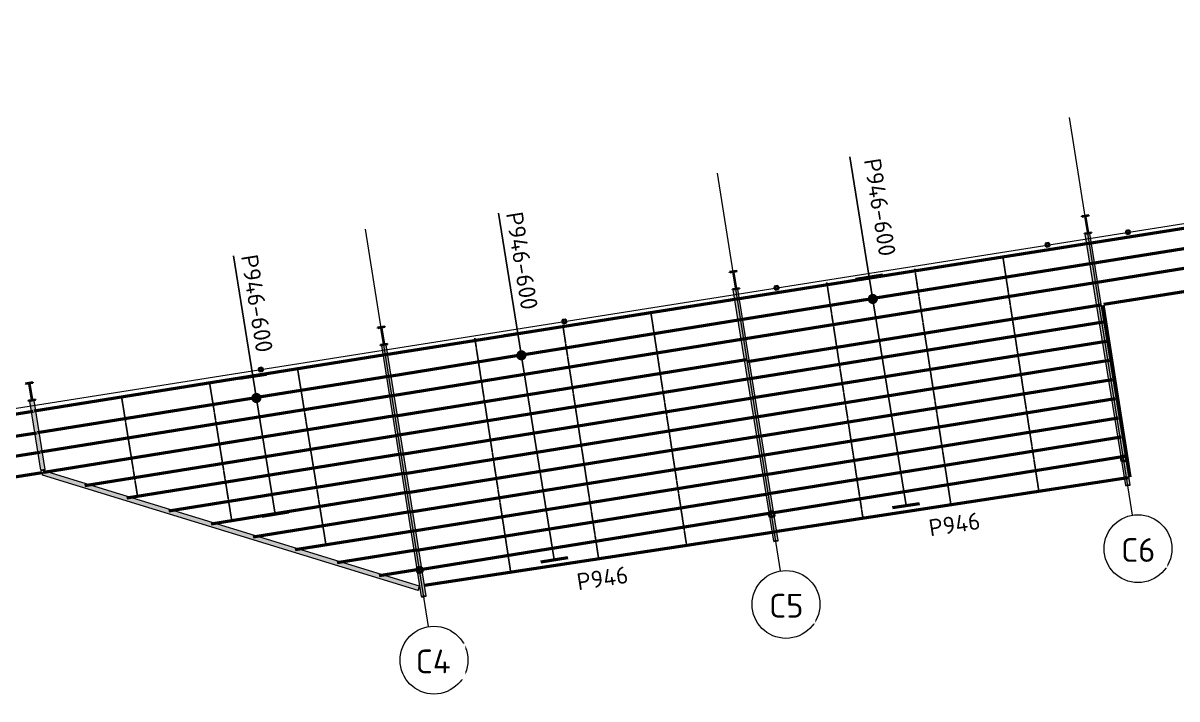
# Model space of a CAD drawing. Header units: millimetres. Extents: x 632 to 248581, y -2790 to 4057238.
# Drawn here: x 174967 to 208962, y 3993654 to 4013583 of the extents above; entities that cross this region are included whole.
import ezdxf

# ---------------------------------------------------------------- set-up
doc = ezdxf.new("R2010")
doc.units = ezdxf.units.MM
for name, pattern in [('Dash', [7, 5, -2]), ('Hidden', [4, 3, -1]), ('Hidden Half', [3, 2, -1])]:
    doc.linetypes.add(name, pattern=pattern)
for name, color, linetype, lineweight in [('A-010-M_LINE', 90, 'Continuous', 13), ('S-280-A_STRUCT_FRAME', 2, 'Continuous', 18), ('S-280-M_COLUMN', 52, 'Continuous', 13), ('S-280-M_STRUCT_FRAME', 12, 'Continuous', 13), ('S-280-MH_COLUMN', 52, 'Hidden Half', 13), ('Z-030-M_GRID', 191, 'Continuous', 13), ('Z-033_T_GRIDREF', 31, 'Continuous', 13), ('Z-060-M_DETAIL', 92, 'Continuous', 25)]:
    doc.layers.add(name, color=color, linetype=linetype, lineweight=lineweight)
doc.styles.add('ISOCPEUR_1', font='isocpeur.ttf', dxfattribs={"height": 700})
doc.styles.add('ISOCPEUR_2', font='isocpeur.ttf', dxfattribs={"height": 500})

# ---------------------------------------------------------------- blocks, each defined once
blk = doc.blocks.new('NRP_Column-Steel-UB - SC124 - 530UB82_0-4109968-S6_011 - LOWER PURLIN PLAN - PART 2')
at = {"layer": 'S-280-M_COLUMN', "linetype": 'Hidden Half', "lineweight": 35}
blk.add_hatch(color=256, dxfattribs=at).paths.add_polyline_path([(-105, 0), (104, 0), (104, 13), (19, 13), (9, 17), (5, 27), (5, 501), (9, 511), (19, 515), (104, 515), (104, 528), (-105, 528), (-105, 515), (-19, 515), (-9, 511), (-5, 501), (-5, 27), (-9, 17), (-19, 13), (-105, 13)])
at = {"layer": 'S-280-M_COLUMN', "lineweight": 35}
for p, q in [((104, 528), (-105, 528)), ((-105, 528), (-105, 515)), ((-105, 515), (-19, 515)), ((-5, 501), (-5, 27)), ((5, 27), (5, 501)), ((19, 515), (104, 515)), ((104, 515), (104, 528)), ((-19, 13), (-105, 13)), ((-105, 13), (-105, 0)), ((-105, 0), (104, 0)), ((104, 13), (19, 13)), ((104, 0), (104, 13))]:
    blk.add_line(p, q, dxfattribs=at)
for centre, start, end in [((-19, 501), 0, 90), ((19, 501), 90, 180), ((-19, 27), 270, 0), ((19, 27), 180, 270)]:
    blk.add_arc(centre, 14, start, end, dxfattribs=at)
blk = doc.blocks.new('NRP_Framing-Steel-Purlin C - P946 - EC250-24-4138969-S6_011 - LOWER PURLIN PLAN - PART 2')
at = {"layer": 'S-280-M_STRUCT_FRAME', "color": 1, "lineweight": 50}
blk.add_line((-2309149, 3999270), (-2298792, 4000935), dxfattribs=at)
blk.add_line((-2309149, 3999270), (-2298792, 4000935), dxfattribs=at)
blk = doc.blocks.new('NRP_Framing-Steel-Purlin C - P946 - EC250-24-4146268-S6_011 - LOWER PURLIN PLAN - PART 2')
at = {"layer": 'S-280-M_STRUCT_FRAME', "color": 1, "lineweight": 50}
blk.add_line((-2298720, 4000322), (-2309119, 3998650), dxfattribs=at)
blk.add_line((-2298720, 4000322), (-2309119, 3998650), dxfattribs=at)
blk = doc.blocks.new('NRP_Framing-Steel-Purlin C - P946 - EC250-24-V30-S6_011 - LOWER PURLIN PLAN - PART 2')
at = {"layer": 'S-280-M_STRUCT_FRAME', "color": 1, "lineweight": 50}
blk.add_line((-2309340, 4000476), (-2298983, 4002141), dxfattribs=at)
blk.add_line((-2309340, 4000476), (-2298983, 4002141), dxfattribs=at)
blk = doc.blocks.new('NRP_Framing-Steel-Purlin C - P946 - EC250-24-V31-S6_011 - LOWER PURLIN PLAN - PART 2')
at = {"layer": 'S-280-M_STRUCT_FRAME', "color": 1, "lineweight": 50}
for p, q in [((-2305199, 4000490), (-2298882, 4001505)), ((-2305199, 4000490), (-2298882, 4001505)), ((-2309239, 3999840), (-2305490, 4000443)), ((-2309239, 3999840), (-2305490, 4000443))]:
    blk.add_line(p, q, dxfattribs=at)
blk = doc.blocks.new('NRP_Framing-Steel-Purlin C - P946 - EC250-24-4139665-S6_011 - LOWER PURLIN PLAN - PART 2')
at = {"layer": 'S-280-M_STRUCT_FRAME', "color": 1, "lineweight": 50}
blk.add_line((-2288400, 4002606), (-2278059, 4004268), dxfattribs=at)
blk.add_line((-2288400, 4002606), (-2278059, 4004268), dxfattribs=at)
blk = doc.blocks.new('NRP_Framing-Steel-Purlin C - P946 - EC250-24-4139697-S6_011 - LOWER PURLIN PLAN - PART 2')
at = {"layer": 'S-280-M_STRUCT_FRAME', "color": 1, "lineweight": 50}
blk.add_line((-2277085, 3998583), (-2287451, 3996995), dxfattribs=at)
blk.add_line((-2277085, 3998583), (-2287451, 3996995), dxfattribs=at)
blk = doc.blocks.new('NRP_Framing-Steel-Purlin C - P946 - EC250-24-4139666-S6_011 - LOWER PURLIN PLAN - PART 2')
at = {"layer": 'S-280-M_STRUCT_FRAME', "color": 1, "lineweight": 50}
blk.add_line((-5229.5, 0), (5241.5, 0), dxfattribs=at)
blk.add_line((-5229.5, 0), (5241.5, 0), dxfattribs=at)
blk = doc.blocks.new('NRP_Framing-Steel-Purlin C - P946 - EC250-24-4139667-S6_011 - LOWER PURLIN PLAN - PART 2')
at = {"layer": 'S-280-M_STRUCT_FRAME', "color": 1, "lineweight": 50}
for p, q in [((-2284456, 4003824), (-2278149, 4004838)), ((-2284456, 4003824), (-2278149, 4004838)), ((-2288490, 4003176), (-2284748, 4003777)), ((-2288490, 4003176), (-2284748, 4003777))]:
    blk.add_line(p, q, dxfattribs=at)
blk = doc.blocks.new('NRP_Framing-Steel-Purlin C - P946 - EC250-24-4138995-S6_011 - LOWER PURLIN PLAN - PART 2')
at = {"layer": 'S-280-M_STRUCT_FRAME', "color": 1, "lineweight": 50}
blk.add_line((-2298766, 4000939), (-2288425, 4002602), dxfattribs=at)
blk.add_line((-2298766, 4000939), (-2288425, 4002602), dxfattribs=at)
blk = doc.blocks.new('NRP_Framing-Steel-Purlin C - P946 - EC250-24-V32-S6_011 - LOWER PURLIN PLAN - PART 2')
at = {"layer": 'S-280-M_STRUCT_FRAME', "color": 1, "lineweight": 50}
blk.add_line((-2298957, 4002146), (-2288616, 4003808), dxfattribs=at)
blk.add_line((-2298957, 4002146), (-2288616, 4003808), dxfattribs=at)
blk = doc.blocks.new('NRP_Framing-Steel-Purlin C - P946 - EC250-24-V33-S6_011 - LOWER PURLIN PLAN - PART 2')
at = {"layer": 'S-280-M_STRUCT_FRAME', "color": 1, "lineweight": 50}
for p, q in [((-2292265, 4002569), (-2288515, 4003172)), ((-2292265, 4002569), (-2288515, 4003172)), ((-2298857, 4001509), (-2292556, 4002522)), ((-2298857, 4001509), (-2292556, 4002522))]:
    blk.add_line(p, q, dxfattribs=at)
blk = doc.blocks.new('NRP_Framing-Steel-Purlin C - P946 - EC250-24-4139668-S6_011 - LOWER PURLIN PLAN - PART 2')
at = {"layer": 'S-280-M_STRUCT_FRAME', "color": 1, "lineweight": 50}
blk.add_line((-2288304, 4002003), (-2277974, 4003664), dxfattribs=at)
blk.add_line((-2288304, 4002003), (-2277974, 4003664), dxfattribs=at)
blk = doc.blocks.new('NRP_Framing-Steel-Purlin C - P946 - EC250-24-4139801-S6_011 - LOWER PURLIN PLAN - PART 2')
at = {"layer": 'S-280-M_STRUCT_FRAME', "color": 1, "lineweight": 50}
blk.add_line((-2288151, 4000870), (-2296223, 3999572), dxfattribs=at)
blk.add_line((-2288151, 4000870), (-2296223, 3999572), dxfattribs=at)
blk = doc.blocks.new('NRP_Framing-Steel-Purlin C - P946 - EC250-24-4139670-S6_011 - LOWER PURLIN PLAN - PART 2')
at = {"layer": 'S-280-M_STRUCT_FRAME', "color": 1, "lineweight": 50}
blk.add_line((-2288125, 4000872), (-2277792, 4002533), dxfattribs=at)
blk.add_line((-2288125, 4000872), (-2277792, 4002533), dxfattribs=at)
blk = doc.blocks.new('NRP_Framing-Steel-Purlin C - P946 - EC250-24-4139802-S6_011 - LOWER PURLIN PLAN - PART 2')
at = {"layer": 'S-280-M_STRUCT_FRAME', "color": 1, "lineweight": 50}
blk.add_line((-2288061, 4000303), (-2294984, 3999191), dxfattribs=at)
blk.add_line((-2288061, 4000303), (-2294984, 3999191), dxfattribs=at)
blk = doc.blocks.new('NRP_Framing-Steel-Purlin C - P946 - EC250-24-4139672-S6_011 - LOWER PURLIN PLAN - PART 2')
at = {"layer": 'S-280-M_STRUCT_FRAME', "color": 1, "lineweight": 50}
blk.add_line((-2288035, 4000306), (-2277701, 4001968), dxfattribs=at)
blk.add_line((-2288035, 4000306), (-2277701, 4001968), dxfattribs=at)
blk = doc.blocks.new('NRP_Framing-Steel-Purlin C - P946 - EC250-24-4139803-S6_011 - LOWER PURLIN PLAN - PART 2')
at = {"layer": 'S-280-M_STRUCT_FRAME', "color": 1, "lineweight": 50}
blk.add_line((-2287971, 3999737), (-2293745, 3998809), dxfattribs=at)
blk.add_line((-2287971, 3999737), (-2293745, 3998809), dxfattribs=at)
blk = doc.blocks.new('NRP_Framing-Steel-Purlin C - P946 - EC250-24-4139674-S6_011 - LOWER PURLIN PLAN - PART 2')
at = {"layer": 'S-280-M_STRUCT_FRAME', "color": 1, "lineweight": 50}
blk.add_line((-2287946, 3999740), (-2277610, 4001402), dxfattribs=at)
blk.add_line((-2287946, 3999740), (-2277610, 4001402), dxfattribs=at)
blk = doc.blocks.new('NRP_Framing-Steel-Purlin C - P946 - EC250-24-4139804-S6_011 - LOWER PURLIN PLAN - PART 2')
at = {"layer": 'S-280-M_STRUCT_FRAME', "color": 1, "lineweight": 50}
blk.add_line((-2287882, 3999171), (-2292506, 3998428), dxfattribs=at)
blk.add_line((-2287882, 3999171), (-2292506, 3998428), dxfattribs=at)
blk = doc.blocks.new('NRP_Framing-Steel-Purlin C - P946 - EC250-24-4139676-S6_011 - LOWER PURLIN PLAN - PART 2')
at = {"layer": 'S-280-M_STRUCT_FRAME', "color": 1, "lineweight": 50}
blk.add_line((-2287856, 3999174), (-2277519, 4000836), dxfattribs=at)
blk.add_line((-2287856, 3999174), (-2277519, 4000836), dxfattribs=at)
blk = doc.blocks.new('NRP_Framing-Steel-Purlin C - P946 - EC250-24-4139805-S6_011 - LOWER PURLIN PLAN - PART 2')
at = {"layer": 'S-280-M_STRUCT_FRAME', "color": 1, "lineweight": 50}
blk.add_line((-2287792, 3998605), (-2291266, 3998046), dxfattribs=at)
blk.add_line((-2287792, 3998605), (-2291266, 3998046), dxfattribs=at)
blk = doc.blocks.new('NRP_Framing-Steel-Purlin C - P946 - EC250-24-4139678-S6_011 - LOWER PURLIN PLAN - PART 2')
at = {"layer": 'S-280-M_STRUCT_FRAME', "color": 1, "lineweight": 50}
blk.add_line((-2287766, 3998608), (-2277428, 4000270), dxfattribs=at)
blk.add_line((-2287766, 3998608), (-2277428, 4000270), dxfattribs=at)
blk = doc.blocks.new('NRP_Framing-Steel-Purlin C - P946 - EC250-24-4139806-S6_011 - LOWER PURLIN PLAN - PART 2')
at = {"layer": 'S-280-M_STRUCT_FRAME', "color": 1, "lineweight": 50}
blk.add_line((-2287702, 3998039), (-2290027, 3997665), dxfattribs=at)
blk.add_line((-2287702, 3998039), (-2290027, 3997665), dxfattribs=at)
blk = doc.blocks.new('NRP_Framing-Steel-Purlin C - P946 - EC250-24-4139680-S6_011 - LOWER PURLIN PLAN - PART 2')
at = {"layer": 'S-280-M_STRUCT_FRAME', "color": 1, "lineweight": 50}
blk.add_line((-2287677, 3998042), (-2277337, 3999704), dxfattribs=at)
blk.add_line((-2287677, 3998042), (-2277337, 3999704), dxfattribs=at)
blk = doc.blocks.new('NRP_Framing-Steel-Purlin C - P946 - EC250-24-4139807-S6_011 - LOWER PURLIN PLAN - PART 2')
at = {"layer": 'S-280-M_STRUCT_FRAME', "color": 1, "lineweight": 50}
blk.add_line((-2287613, 3997472), (-2288788, 3997284), dxfattribs=at)
blk.add_line((-2287613, 3997472), (-2288788, 3997284), dxfattribs=at)
blk = doc.blocks.new('NRP_Framing-Steel-Purlin C - P946 - EC250-24-4139682-S6_011 - LOWER PURLIN PLAN - PART 2')
at = {"layer": 'S-280-M_STRUCT_FRAME', "color": 1, "lineweight": 50}
blk.add_line((-2288214, 4001438), (-2277883, 4003098), dxfattribs=at)
blk.add_line((-2288214, 4001438), (-2277883, 4003098), dxfattribs=at)
blk = doc.blocks.new('NRP_Framing-Steel-Purlin C - P946 - EC250-24-4139808-S6_011 - LOWER PURLIN PLAN - PART 2')
at = {"layer": 'S-280-M_STRUCT_FRAME', "color": 1, "lineweight": 50}
blk.add_line((-2297458, 3999952), (-2288240, 4001433), dxfattribs=at)
blk.add_line((-2297458, 3999952), (-2288240, 4001433), dxfattribs=at)
blk = doc.blocks.new('NRP_Framing-Steel-Purlin C - P946 - EC250-24-4155202-S6_011 - LOWER PURLIN PLAN - PART 2')
at = {"layer": 'S-280-M_STRUCT_FRAME', "color": 1, "lineweight": 50}
blk.add_line((-2267474, 4005269), (-2266670, 4000192), dxfattribs=at)
blk.add_line((-2267474, 4005269), (-2266670, 4000192), dxfattribs=at)
blk = doc.blocks.new('NRP_Framing-Steel-Purlin C - P946 - EC250-24-4155203-S6_011 - LOWER PURLIN PLAN - PART 2')
at = {"layer": 'S-280-M_STRUCT_FRAME', "color": 1, "lineweight": 50}
blk.add_line((-2267540, 4005264), (-2277936, 4003593), dxfattribs=at)
blk.add_line((-2267540, 4005264), (-2277936, 4003593), dxfattribs=at)
blk = doc.blocks.new('NRP_Framing-Steel-Purlin C - P946 - EC250-24-4155204-S6_011 - LOWER PURLIN PLAN - PART 2')
at = {"layer": 'S-280-M_STRUCT_FRAME', "color": 1, "lineweight": 50}
blk.add_line((-2266734, 4000169), (-2277060, 3998587), dxfattribs=at)
blk.add_line((-2266734, 4000169), (-2277060, 3998587), dxfattribs=at)
blk = doc.blocks.new('NRP_Framing-Steel-Purlin C - P946 - EC250-24-4155205-S6_011 - LOWER PURLIN PLAN - PART 2')
at = {"layer": 'S-280-M_STRUCT_FRAME', "color": 1, "lineweight": 50}
blk.add_line((-2277766, 4002538), (-2267373, 4004208), dxfattribs=at)
blk.add_line((-2277766, 4002538), (-2267373, 4004208), dxfattribs=at)
blk = doc.blocks.new('NRP_Framing-Steel-Purlin C - P946 - EC250-24-4155206-S6_011 - LOWER PURLIN PLAN - PART 2')
at = {"layer": 'S-280-M_STRUCT_FRAME', "color": 1, "lineweight": 50}
blk.add_line((-2277675, 4001972), (-2267284, 4003642), dxfattribs=at)
blk.add_line((-2277675, 4001972), (-2267284, 4003642), dxfattribs=at)
blk = doc.blocks.new('NRP_Framing-Steel-Purlin C - P946 - EC250-24-4155207-S6_011 - LOWER PURLIN PLAN - PART 2')
at = {"layer": 'S-280-M_STRUCT_FRAME', "color": 1, "lineweight": 50}
blk.add_line((-2277584, 4001406), (-2267194, 4003076), dxfattribs=at)
blk.add_line((-2277584, 4001406), (-2267194, 4003076), dxfattribs=at)
blk = doc.blocks.new('NRP_Framing-Steel-Purlin C - P946 - EC250-24-4155208-S6_011 - LOWER PURLIN PLAN - PART 2')
at = {"layer": 'S-280-M_STRUCT_FRAME', "color": 1, "lineweight": 50}
blk.add_line((-2277493, 4000840), (-2267104, 4002510), dxfattribs=at)
blk.add_line((-2277493, 4000840), (-2267104, 4002510), dxfattribs=at)
blk = doc.blocks.new('NRP_Framing-Steel-Purlin C - P946 - EC250-24-4155209-S6_011 - LOWER PURLIN PLAN - PART 2')
at = {"layer": 'S-280-M_STRUCT_FRAME', "color": 1, "lineweight": 50}
blk.add_line((-2277402, 4000274), (-2267014, 4001944), dxfattribs=at)
blk.add_line((-2277402, 4000274), (-2267014, 4001944), dxfattribs=at)
blk = doc.blocks.new('NRP_Framing-Steel-Purlin C - P946 - EC250-24-4155210-S6_011 - LOWER PURLIN PLAN - PART 2')
at = {"layer": 'S-280-M_STRUCT_FRAME', "color": 1, "lineweight": 50}
blk.add_line((-2277311, 3999708), (-2266925, 4001378), dxfattribs=at)
blk.add_line((-2277311, 3999708), (-2266925, 4001378), dxfattribs=at)
blk = doc.blocks.new('NRP_Framing-Steel-Purlin C - P946 - EC250-24-4155211-S6_011 - LOWER PURLIN PLAN - PART 2')
at = {"layer": 'S-280-M_STRUCT_FRAME', "color": 1, "lineweight": 50}
blk.add_line((-2277220, 3999142), (-2266835, 4000812), dxfattribs=at)
blk.add_line((-2277220, 3999142), (-2266835, 4000812), dxfattribs=at)
blk = doc.blocks.new('NRP_Framing-Steel-Purlin C - P946 - EC250-24-4155212-S6_011 - LOWER PURLIN PLAN - PART 2')
at = {"layer": 'S-280-M_STRUCT_FRAME', "color": 1, "lineweight": 50}
blk.add_line((-2277857, 4003103), (-2267463, 4004773), dxfattribs=at)
blk.add_line((-2277857, 4003103), (-2267463, 4004773), dxfattribs=at)
blk = doc.blocks.new('NRP_Framing-Steel-Purlin C - P946 - EC250-24-4155213-S6_011 - LOWER PURLIN PLAN - PART 2')
at = {"layer": 'S-280-M_STRUCT_FRAME', "color": 1, "lineweight": 50}
blk.add_line((-2246866, 4008588), (-2267443, 4005280), dxfattribs=at)
blk.add_line((-2246866, 4008588), (-2267443, 4005280), dxfattribs=at)
blk = doc.blocks.new('NRP_Framing-Steel-Purlin C - P946 - EC250-24-4139687-S6_011 - LOWER PURLIN PLAN - PART 2')
at = {"layer": 'S-280-M_STRUCT_FRAME', "color": 1, "lineweight": 50}
blk.add_line((-2278057, 4004268), (-2267691, 4005935), dxfattribs=at)
blk.add_line((-2278057, 4004268), (-2267691, 4005935), dxfattribs=at)
blk = doc.blocks.new('NRP_Framing-Steel-Purlin C - P946 - EC250-24-4139688-S6_011 - LOWER PURLIN PLAN - PART 2')
at = {"layer": 'S-280-M_STRUCT_FRAME', "color": 1, "lineweight": 50}
for p, q in [((-2274105, 4005488), (-2267783, 4006504)), ((-2274105, 4005488), (-2267783, 4006504)), ((-2278149, 4004838), (-2274396, 4005441)), ((-2278149, 4004838), (-2274396, 4005441))]:
    blk.add_line(p, q, dxfattribs=at)
blk = doc.blocks.new('NRP_Framing-Steel-Purlin C - P946 - EC250-24-4139689-S6_011 - LOWER PURLIN PLAN - PART 2')
at = {"layer": 'S-280-M_STRUCT_FRAME', "color": 1, "lineweight": 50}
blk.add_line((-5249, 0), (5249, 0), dxfattribs=at)
blk.add_line((-5249, 0), (5249, 0), dxfattribs=at)
blk = doc.blocks.new('NRP_Framing-Steel-Purlin C - P946 - EC250-24-4139690-S6_011 - LOWER PURLIN PLAN - PART 2')
at = {"layer": 'S-280-M_STRUCT_FRAME', "color": 1, "lineweight": 50}
blk.add_line((-2267691, 4005935), (-2257328, 4007601), dxfattribs=at)
blk.add_line((-2267691, 4005935), (-2257328, 4007601), dxfattribs=at)
blk = doc.blocks.new('NRP_Framing-Steel-Purlin C - P946 - EC250-24-4139691-S6_011 - LOWER PURLIN PLAN - PART 2')
at = {"layer": 'S-280-M_STRUCT_FRAME', "color": 1, "lineweight": 50}
for p, q in [((-2261369, 4007535), (-2257418, 4008170)), ((-2261369, 4007535), (-2257418, 4008170)), ((-2267782, 4006504), (-2261661, 4007488)), ((-2267782, 4006504), (-2261661, 4007488))]:
    blk.add_line(p, q, dxfattribs=at)
blk = doc.blocks.new('NRP_Framing-Steel-Purlin C - P946 - EC250-24-4139692-S6_011 - LOWER PURLIN PLAN - PART 2')
at = {"layer": 'S-280-M_STRUCT_FRAME', "color": 1, "lineweight": 50}
blk.add_line((-5249.5, 0), (5249.5, 0), dxfattribs=at)
blk.add_line((-5249.5, 0), (5249.5, 0), dxfattribs=at)
blk = doc.blocks.new('NRP_Framing-Steel-UB - R108 - 200UB25_4-4139699-S6_011 - LOWER PURLIN PLAN - PART 2')
at = {"layer": 'S-280-M_STRUCT_FRAME', "linetype": 'Dash'}
for points in [[(-2287540, 3996670), (-2287408, 3996691), (-2288581, 4004094), (-2288712, 4004073), (-2287576, 3996898)], [(-2287538, 3996660), (-2287476, 3996671), (-2287477, 3996680), (-2287540, 3996670)], [(-2287470, 3996671), (-2287472, 3996681), (-2287477, 3996680), (-2287475, 3996670)]]:
    blk.add_hatch(color=9, dxfattribs=at).paths.add_polyline_path(points)
h = blk.add_hatch(color=9, dxfattribs=at)
h.paths.add_polyline_path([(-2287408, 3996681), (-2287407, 3996681), (-2287408, 3996691)])
h.paths.add_polyline_path([(-2287470, 3996671), (-2287408, 3996681), (-2287408, 3996691), (-2287471, 3996680)])
at = {"layer": 'S-280-M_STRUCT_FRAME', "color": 55}
for p, q in [((-2288712, 4004073), (-2288581, 4004094)), ((-2287540, 3996670), (-2288712, 4004073)), ((-2287408, 3996691), (-2288581, 4004094)), ((-2287408, 3996691), (-2287540, 3996670)), ((-2287540, 3996670), (-2287477, 3996680)), ((-2287540, 3996670), (-2287540, 3996670)), ((-2287540, 3996670), (-2287538, 3996660)), ((-2287538, 3996660), (-2287407, 3996681)), ((-2287475, 3996670), (-2287538, 3996660)), ((-2287538, 3996660), (-2287538, 3996660)), ((-2287477, 3996680), (-2287475, 3996670)), ((-2287471, 3996681), (-2287408, 3996691)), ((-2287470, 3996671), (-2287471, 3996681)), ((-2287407, 3996681), (-2287470, 3996671)), ((-2287408, 3996691), (-2287408, 3996691)), ((-2287407, 3996681), (-2287408, 3996691)), ((-2287407, 3996681), (-2287407, 3996681))]:
    blk.add_line(p, q, dxfattribs=at)
at = {"layer": 'S-280-M_STRUCT_FRAME', "color": 55, "linetype": 'Dash'}
for p, q in [((-2287540, 3996670), (-2287540, 3996670)), ((-2287538, 3996660), (-2287538, 3996660)), ((-2287538, 3996660), (-2287538, 3996660)), ((-2287477, 3996680), (-2287477, 3996680)), ((-2287471, 3996681), (-2287471, 3996681)), ((-2287408, 3996691), (-2287408, 3996691)), ((-2287407, 3996681), (-2287407, 3996681)), ((-2287407, 3996681), (-2287407, 3996681))]:
    blk.add_line(p, q, dxfattribs=at)
blk = doc.blocks.new('NRP_Framing-Steel-UB - R108 - 200UB25_4-V34-S6_011 - LOWER PURLIN PLAN - PART 2')
at = {"layer": 'S-280-M_STRUCT_FRAME', "linetype": 'Dash'}
for points in [[(-2277166, 3998303), (-2277034, 3998325), (-2278226, 4005734), (-2278358, 4005713), (-2278198, 4004720)], [(-2277164, 3998293), (-2277101, 3998304), (-2277103, 3998313), (-2277166, 3998303), (-2277166, 3998303)], [(-2277096, 3998304), (-2277097, 3998314), (-2277103, 3998313), (-2277101, 3998303)], [(-2277096, 3998304), (-2277033, 3998314), (-2277034, 3998324), (-2277097, 3998313)]]:
    blk.add_hatch(color=9, dxfattribs=at).paths.add_polyline_path(points)
at = {"layer": 'S-280-M_STRUCT_FRAME', "color": 55}
for p, q in [((-2278358, 4005713), (-2278226, 4005734)), ((-2277166, 3998303), (-2278358, 4005713)), ((-2277034, 3998325), (-2278226, 4005734)), ((-2277034, 3998325), (-2277166, 3998303)), ((-2277166, 3998303), (-2277103, 3998313)), ((-2277166, 3998303), (-2277166, 3998303)), ((-2277166, 3998303), (-2277164, 3998293)), ((-2277164, 3998293), (-2277033, 3998314)), ((-2277101, 3998303), (-2277164, 3998293)), ((-2277164, 3998293), (-2277164, 3998293)), ((-2277103, 3998313), (-2277101, 3998303)), ((-2277097, 3998314), (-2277034, 3998324)), ((-2277096, 3998304), (-2277097, 3998314)), ((-2277033, 3998314), (-2277096, 3998304)), ((-2277034, 3998324), (-2277034, 3998325)), ((-2277033, 3998314), (-2277034, 3998325)), ((-2277033, 3998314), (-2277033, 3998314))]:
    blk.add_line(p, q, dxfattribs=at)
at = {"layer": 'S-280-M_STRUCT_FRAME', "color": 55, "linetype": 'Dash'}
for p, q in [((-2277166, 3998303), (-2277166, 3998303)), ((-2277164, 3998293), (-2277164, 3998293)), ((-2277164, 3998293), (-2277164, 3998293)), ((-2277101, 3998305), (-2277103, 3998314)), ((-2277096, 3998305), (-2277097, 3998314)), ((-2277034, 3998324), (-2277034, 3998325)), ((-2277033, 3998314), (-2277033, 3998314)), ((-2277033, 3998314), (-2277033, 3998314))]:
    blk.add_line(p, q, dxfattribs=at)
blk = doc.blocks.new('NRP_Extent _v2_ - 1-200-4020237-S6_011 - LOWER PURLIN PLAN - PART 2')
at = {"layer": 'Z-060-M_DETAIL'}
blk.add_hatch(color=256, dxfattribs=at).paths.add_polyline_path([(-145, 39), (-150, 0), (-145, -39), (-130, -75), (-106, -106), (-75, -130), (-39, -145), (0, -150), (39, -145), (75, -130), (106, -106), (130, -75), (145, -39), (150, 0), (145, 39), (130, 75), (106, 106), (75, 130), (39, 145), (0, 150), (-39, 145), (-75, 130), (-106, 106), (-130, 75), (-135, 63)])
at = {"layer": 'Z-060-M_DETAIL', "lineweight": 50}
for p, q in [((-3469, 400), (-3469, -400)), ((652, 400), (652, -400))]:
    blk.add_line(p, q, dxfattribs=at)
at = {"layer": 'Z-060-M_DETAIL'}
for q in [(-3469, 0), (4246, 0)]:
    blk.add_line((652, 0), q, dxfattribs=at)
blk = doc.blocks.new('NRP_Extent _v2_ - 1-200-4155450-S6_011 - LOWER PURLIN PLAN - PART 2')
at = {"layer": 'Z-060-M_DETAIL'}
blk.add_hatch(color=256, dxfattribs=at).paths.add_polyline_path([(-145, 39), (-150, 0), (-145, -39), (-130, -75), (-106, -106), (-75, -130), (-39, -145), (0, -150), (39, -145), (75, -130), (106, -106), (130, -75), (145, -39), (150, 0), (145, 39), (130, 75), (106, 106), (75, 130), (39, 145), (0, 150), (-39, 145), (-75, 130), (-106, 106), (-130, 75)])
at = {"layer": 'Z-060-M_DETAIL', "lineweight": 50}
for p, q in [((-6098, 400), (-6098, -400)), ((652, 400), (652, -400))]:
    blk.add_line(p, q, dxfattribs=at)
at = {"layer": 'Z-060-M_DETAIL'}
for q in [(-6098, 0), (4246, 0)]:
    blk.add_line((652, 0), q, dxfattribs=at)
blk = doc.blocks.new('NRP_Extent _v2_ - 1-200-4139310-S6_011 - LOWER PURLIN PLAN - PART 2')
at = {"layer": 'Z-060-M_DETAIL'}
blk.add_hatch(color=256, dxfattribs=at).paths.add_polyline_path([(-145, 39), (-150, 0), (-145, -39), (-130, -75), (-106, -106), (-75, -130), (-39, -145), (0, -150), (39, -145), (75, -130), (106, -106), (130, -75), (145, -39), (150, 0), (145, 39), (130, 75), (106, 106), (75, 130), (39, 145), (0, 150), (-39, 145), (-75, 130), (-106, 106), (-130, 75)])
at = {"layer": 'Z-060-M_DETAIL', "lineweight": 50}
for p, q in [((-6167, 400), (-6167, -400)), ((652, 400), (652, -400))]:
    blk.add_line(p, q, dxfattribs=at)
at = {"layer": 'Z-060-M_DETAIL'}
for q in [(-6167, 0), (4246, 0)]:
    blk.add_line((652, 0), q, dxfattribs=at)
blk = doc.blocks.new('NRP_Bridging Plan _v2_ - 3 Rows-4030153-S6_011 - LOWER PURLIN PLAN - PART 2')
at = {"layer": 'Z-060-M_DETAIL', "linetype": 'Hidden'}
for p, q in [((2296, 824), (2296, -2157)), ((4922, 824), (4922, -2157)), ((7548, 824), (7548, -2157))]:
    blk.add_line(p, q, dxfattribs=at)
blk = doc.blocks.new('NRP_Bridging Plan _v2_ - 3 Rows-4030498-S6_011 - LOWER PURLIN PLAN - PART 2')
at = {"layer": 'Z-060-M_DETAIL', "linetype": 'Hidden'}
for p, q in [((2292, 3304), (2292, -3692)), ((4913, 3304), (4913, -3692)), ((7534, 3304), (7534, -3692))]:
    blk.add_line(p, q, dxfattribs=at)
blk = doc.blocks.new('Grid - NRP_Grid-Head-320187-S6_011 - LOWER PURLIN PLAN - PART 2')
at = {"layer": 'Z-033_T_GRIDREF'}
blk.add_circle((0, 0), 5, dxfattribs=at)

msp = doc.modelspace()

# ---------------------------------------------------------------- hatches: boundary and pattern name
at = {"layer": 'S-280-M_COLUMN'}
h = msp.add_hatch(color=256, dxfattribs=at)
h.paths.add_polyline_path([(207479.8, 4007359.5), (207578.4, 4007376.7), (207563, 4007474), (207464.2, 4007458.3), (207478.9, 4007365.2)])
h.paths.add_polyline_path([(207484, 4007365.3), (207469.9, 4007454.2), (207558.8, 4007468.2), (207572.9, 4007379.3), (207492.2, 4007366.6)])
h = msp.add_hatch(color=256, dxfattribs=at)
h.paths.add_polyline_path([(205109.4, 4006984.1), (205208.2, 4006999.7), (205192.5, 4007098.5), (205093.8, 4007082.9)])
h.paths.add_polyline_path([(205113.6, 4006989.8), (205099.5, 4007078.7), (205188.4, 4007092.8), (205202.4, 4007003.9)])
h = msp.add_hatch(color=256, dxfattribs=at)
h.paths.add_polyline_path([(197121, 4005718.8), (197219.8, 4005734.4), (197204.1, 4005833.2), (197105.3, 4005817.6), (197120.4, 4005722.6)])
h.paths.add_polyline_path([(197125.1, 4005724.5), (197111.1, 4005813.4), (197200, 4005827.5), (197214, 4005738.6), (197185.2, 4005734)])
h = msp.add_hatch(color=256, dxfattribs=at)
h.paths.add_polyline_path([(190870.9, 4004728.8), (190969.7, 4004744.5), (190954, 4004843.3), (190855.2, 4004827.6)])
h.paths.add_polyline_path([(190875, 4004734.6), (190861, 4004823.5), (190949.9, 4004837.5), (190963.9, 4004748.6)])
h = msp.add_hatch(color=256, dxfattribs=at)
h.paths.add_polyline_path([(181929, 4003312.5), (182027.8, 4003328.2), (182012.2, 4003427), (181913.4, 4003411.3)])
h.paths.add_polyline_path([(181933.2, 4003318.3), (181919.1, 4003407.2), (182008, 4003421.2), (182022.1, 4003332.3)])
h = msp.add_hatch(color=256, dxfattribs=at)
h.paths.add_polyline_path([(207330.4, 4000658), (207338.9, 4000659.4), (207338.1, 4000664.3), (207334.5, 4000663.7), (207312.6, 4000802), (207315.9, 4000802.6), (207315.1, 4000807.5), (207306.9, 4000806.2)])
h.paths.add_polyline_path([(207470.3, 4000680.2), (207478.5, 4000681.5), (207455.1, 4000829.6), (207446.6, 4000828), (207447.3, 4000823.3), (207450.9, 4000823.9), (207472.8, 4000685.6), (207469.5, 4000685.1), (207470.3, 4000680.5)])
h = msp.add_hatch(color=256, dxfattribs=at)
h.paths.add_polyline_path([(196959.7, 3999015.4), (196968.2, 3999016.7), (196967.4, 3999021.7), (196963.8, 3999021.1), (196941.9, 3999159.4), (196945.2, 3999160), (196944.4, 3999164.8), (196936.2, 3999163.5)])
h.paths.add_polyline_path([(197099.6, 3999037.6), (197107.8, 3999038.9), (197084.4, 3999187), (197075.8, 3999185.4), (197076.6, 3999180.7), (197080.2, 3999181.3), (197102.1, 3999043), (197098.8, 3999042.5), (197099.6, 3999037.8)])
h = msp.add_hatch(color=256, dxfattribs=at)
h.paths.add_polyline_path([(186589, 3997372.8), (186597.3, 3997374.1), (186596.6, 3997379), (186593.1, 3997378.5), (186571.2, 3997516.8), (186574.6, 3997517.4), (186573.9, 3997522.3), (186565.5, 3997520.9)])
h.paths.add_polyline_path([(186728.7, 3997394.9), (186737.1, 3997396.2), (186713.6, 3997544.4), (186705.3, 3997542.8), (186706, 3997538.1), (186709.5, 3997538.7), (186731.4, 3997400.4), (186727.9, 3997399.8), (186728.7, 3997395.2)])
at = {"layer": 'S-280-M_STRUCT_FRAME'}
for points in [[(175487.7, 4000396.9), (175619, 4000417.7), (175296.9, 4002451.5), (175165.5, 4002430.7), (175332.4, 4001377.1)], [(175489.3, 4000386.8), (175552, 4000397.6), (175550.6, 4000406.4), (175487.7, 4000396.5)], [(186605.5, 3996848.9), (186644.6, 3996976), (175574.2, 4000383.3), (175535, 4000256.2), (185536.3, 3997178)], [(175557.8, 4000397.6), (175556.3, 4000407.3), (175550.6, 4000406.4), (175552.1, 4000396.7)], [(175557.8, 4000397.6), (175620.6, 4000407.6), (175619, 4000417.3), (175556.4, 4000406.4)], [(186609.8, 3996847.6), (186628.5, 3996908.4), (186623.8, 3996908), (186605.5, 3996848.9)], [(186624.3, 3996909.7), (186628.5, 3996908.4), (186630.2, 3996913.9), (186626, 3996915.2)], [(186630.2, 3996913.9), (186648.9, 3996974.7), (186644.6, 3996976), (186626.1, 3996915.2), (186628.5, 3996914.5)]]:
    msp.add_hatch(color=9, dxfattribs=at).paths.add_polyline_path(points)

# ---------------------------------------------------------------- linework, layer by layer
at = {"layer": 'A-010-M_LINE', "linetype": 'Hidden', "lineweight": 25}
for p, q in [((183529, 4000440.1), (183892.9, 3998176)), ((180936.4, 4000023.3), (181118.4, 3998891.3))]:
    msp.add_line(p, q, dxfattribs=at)
at = {"layer": 'S-280-M_COLUMN', "lineweight": 35}
for p, q in [((207464.2, 4007458.3), (207563, 4007474)), ((207479.8, 4007359.5), (207464.2, 4007458.3)), ((207558.8, 4007468.2), (207469.9, 4007454.2)), ((207469.9, 4007454.2), (207484, 4007365.3)), ((207578.6, 4007375.2), (207479.8, 4007359.5)), ((207484, 4007365.3), (207572.9, 4007379.3)), ((207572.9, 4007379.3), (207558.8, 4007468.2)), ((207563, 4007474), (207578.6, 4007375.2)), ((205093.8, 4007082.9), (205192.5, 4007098.5)), ((205109.4, 4006984.1), (205093.8, 4007082.9)), ((205188.4, 4007092.8), (205099.5, 4007078.7)), ((205099.5, 4007078.7), (205113.6, 4006989.8)), ((205208.2, 4006999.7), (205109.4, 4006984.1)), ((205113.6, 4006989.8), (205202.4, 4007003.9)), ((205202.4, 4007003.9), (205188.4, 4007092.8)), ((205192.5, 4007098.5), (205208.2, 4006999.7)), ((197105.3, 4005817.6), (197204.1, 4005833.2)), ((197121, 4005718.8), (197105.3, 4005817.6)), ((197200, 4005827.5), (197111.1, 4005813.4)), ((197111.1, 4005813.4), (197125.1, 4005724.5)), ((197219.8, 4005734.4), (197121, 4005718.8)), ((197125.1, 4005724.5), (197214, 4005738.6)), ((197214, 4005738.6), (197200, 4005827.5)), ((197204.1, 4005833.2), (197219.8, 4005734.4)), ((190855.2, 4004827.6), (190954, 4004843.3)), ((190870.9, 4004728.8), (190855.2, 4004827.6)), ((190949.9, 4004837.5), (190861, 4004823.5)), ((190861, 4004823.5), (190875, 4004734.6)), ((190969.7, 4004744.5), (190870.9, 4004728.8)), ((190875, 4004734.6), (190963.9, 4004748.6)), ((190963.9, 4004748.6), (190949.9, 4004837.5)), ((190954, 4004843.3), (190969.7, 4004744.5)), ((181913.4, 4003411.3), (182012.2, 4003427)), ((181929, 4003312.5), (181913.4, 4003411.3)), ((182008, 4003421.2), (181919.1, 4003407.2)), ((181919.1, 4003407.2), (181933.2, 4003318.3)), ((182027.8, 4003328.2), (181929, 4003312.5)), ((181933.2, 4003318.3), (182022.1, 4003332.3)), ((182022.1, 4003332.3), (182008, 4003421.2)), ((182012.2, 4003427), (182027.8, 4003328.2)), ((207306.9, 4000806.2), (207315.1, 4000807.5)), ((207330.4, 4000658), (207306.9, 4000806.2)), ((207315.9, 4000802.5), (207312.6, 4000802)), ((207312.6, 4000802), (207334.5, 4000663.7)), ((207338.9, 4000659.4), (207330.4, 4000658)), ((207334.5, 4000663.7), (207338.1, 4000664.3)), ((207446.5, 4000828.3), (207455.1, 4000829.6)), ((207450.9, 4000823.9), (207447.3, 4000823.3)), ((207472.8, 4000685.6), (207450.9, 4000823.9)), ((207455.1, 4000829.6), (207478.5, 4000681.5)), ((207469.5, 4000685.1), (207472.8, 4000685.6)), ((207478.5, 4000681.5), (207470.3, 4000680.2)), ((196936.2, 3999163.5), (196944.4, 3999164.8)), ((196959.7, 3999015.4), (196936.2, 3999163.5)), ((196945.2, 3999159.9), (196941.9, 3999159.4)), ((196941.9, 3999159.4), (196963.8, 3999021.1)), ((197075.8, 3999185.7), (197084.4, 3999187)), ((197080.2, 3999181.3), (197076.6, 3999180.7)), ((197102.1, 3999043), (197080.2, 3999181.3)), ((197084.4, 3999187), (197107.8, 3999038.9)), ((196968.2, 3999016.7), (196959.7, 3999015.4)), ((196963.8, 3999021.1), (196967.4, 3999021.7)), ((197098.8, 3999042.5), (197102.1, 3999043)), ((197107.8, 3999038.9), (197099.6, 3999037.6)), ((186565.5, 3997520.9), (186573.9, 3997522.3)), ((186589, 3997372.8), (186565.5, 3997520.9)), ((186574.7, 3997517.3), (186571.2, 3997516.8)), ((186571.2, 3997516.8), (186593.1, 3997378.5)), ((186705.2, 3997543.1), (186713.6, 3997544.4)), ((186709.5, 3997538.7), (186706, 3997538.1)), ((186731.4, 3997400.4), (186709.5, 3997538.7)), ((186713.6, 3997544.4), (186737.1, 3997396.2)), ((186597.3, 3997374.1), (186589, 3997372.8)), ((186593.1, 3997378.5), (186596.6, 3997379)), ((186727.9, 3997399.8), (186731.4, 3997400.4)), ((186737.1, 3997396.2), (186728.7, 3997394.9))]:
    msp.add_line(p, q, dxfattribs=at)
at = {"layer": 'S-280-M_STRUCT_FRAME', "color": 55}
for p, q in [((175165.5, 4002430.7), (175296.9, 4002451.5)), ((175487.7, 4000396.9), (175165.5, 4002430.7)), ((175619, 4000417.7), (175296.9, 4002451.5)), ((175619, 4000417.7), (175487.7, 4000396.9)), ((175487.7, 4000396.5), (175550.6, 4000406.4)), ((175487.7, 4000396.9), (175487.7, 4000396.5)), ((175487.7, 4000396.9), (175489.3, 4000386.8)), ((175489.3, 4000386.4), (175620.7, 4000407.2)), ((175552.1, 4000396.7), (175489.3, 4000386.8)), ((175489.3, 4000386.8), (175489.3, 4000386.4)), ((175535, 4000256.2), (175574.2, 4000383.3)), ((186605.5, 3996848.9), (175535, 4000256.2)), ((175550.6, 4000406.4), (175552.1, 4000396.7)), ((175556.3, 4000407.3), (175619.1, 4000417.3)), ((175557.8, 4000397.6), (175556.3, 4000407.3)), ((175620.6, 4000407.6), (175557.8, 4000397.6)), ((186644.6, 3996976), (175574.2, 4000383.3)), ((175619.1, 4000417.3), (175619, 4000417.7)), ((175620.6, 4000407.6), (175619, 4000417.7)), ((175620.7, 4000407.2), (175620.6, 4000407.6)), ((186644.6, 3996976), (186605.5, 3996848.9)), ((186605.5, 3996848.9), (186605.6, 3996848.9)), ((186605.5, 3996848.9), (186609.8, 3996847.6)), ((186605.6, 3996848.9), (186624.3, 3996909.7)), ((186628.5, 3996908.4), (186609.8, 3996847.6)), ((186609.8, 3996847.6), (186609.9, 3996847.5)), ((186609.9, 3996847.5), (186649.1, 3996974.7)), ((186624.3, 3996909.7), (186628.5, 3996908.4)), ((186626, 3996915.2), (186644.8, 3996976)), ((186630.2, 3996913.9), (186626, 3996915.2)), ((186648.9, 3996974.7), (186630.2, 3996913.9)), ((186644.8, 3996976), (186644.6, 3996976)), ((186648.9, 3996974.7), (186644.6, 3996976)), ((186649.1, 3996974.7), (186648.9, 3996974.7))]:
    msp.add_line(p, q, dxfattribs=at)
at = {"layer": 'S-280-M_STRUCT_FRAME', "color": 55, "linetype": 'Dash'}
for p, q in [((175487.7, 4000396.9), (175487.7, 4000396.5)), ((175487.7, 4000396.5), (175487.7, 4000396.8)), ((175489.3, 4000386.8), (175489.3, 4000386.4)), ((175489.3, 4000386.4), (175489.3, 4000386.7)), ((175550.6, 4000406.4), (175550.5, 4000406.8)), ((175556.3, 4000407.3), (175556.2, 4000407.7)), ((175619.1, 4000417.3), (175619, 4000417.7)), ((175619.1, 4000417.3), (175619.1, 4000417.6)), ((175620.7, 4000407.2), (175620.6, 4000407.6)), ((175620.7, 4000407.2), (175620.7, 4000407.5)), ((186605.5, 3996848.9), (186605.6, 3996848.9)), ((186609.8, 3996847.6), (186609.9, 3996847.5)), ((186609.9, 3996847.5), (186609.8, 3996847.6)), ((186624.3, 3996909.7), (186624.2, 3996909.7)), ((186626, 3996915.2), (186625.9, 3996915.3)), ((186644.8, 3996976), (186644.6, 3996976)), ((186649.1, 3996974.7), (186648.9, 3996974.7)), ((186649.1, 3996974.7), (186648.9, 3996974.7))]:
    msp.add_line(p, q, dxfattribs=at)
at = {"layer": 'S-280-MH_COLUMN', "lineweight": 35}
for p, q in [((207315.2, 4000807.5), (207446.5, 4000828.3)), ((207447.2, 4000823.3), (207316, 4000802.5)), ((207338.2, 4000664.3), (207469.5, 4000685.1)), ((207470.3, 4000680.2), (207339, 4000659.4)), ((196944.4, 3999164.8), (197075.7, 3999185.6)), ((197076.5, 3999180.7), (196945.2, 3999159.9)), ((196967.5, 3999021.7), (197098.8, 3999042.5)), ((197099.6, 3999037.5), (196968.3, 3999016.8)), ((186573.9, 3997522.3), (186705.2, 3997543.1)), ((186706, 3997538.1), (186574.7, 3997517.3)), ((186596.6, 3997379), (186727.9, 3997399.8)), ((186728.7, 3997394.9), (186597.4, 3997374.1))]:
    msp.add_line(p, q, dxfattribs=at)
at = {"layer": 'Z-030-M_GRID'}
for p, q in [((154514.6, 3999021), (246449.1, 4013582.5)), ((207657.6, 3999071.5), (205800.8, 4010794.6)), ((197286.9, 3997428.9), (195430.1, 4009152)), ((186916.2, 3995786.3), (185059.4, 4007509.3))]:
    msp.add_line(p, q, dxfattribs=at)

# ---------------------------------------------------------------- block references
at = {"layer": 'S-280-M_COLUMN', "lineweight": 35, "rotation": 9.000328388147217}
for p in [(206341.4, 4007381.7), (195970.6, 4005739.1), (185599.9, 4004096.5), (175229.2, 4002453.8)]:
    msp.add_blockref('NRP_Column-Steel-UB - SC124 - 530UB82_0-4109968-S6_011 - LOWER PURLIN PLAN - PART 2', p, dxfattribs=at)
at = {"layer": 'S-280-M_STRUCT_FRAME', "color": 1, "lineweight": 50, "rotation": 9.000328388144046}
for name, p in [('NRP_Framing-Steel-Purlin C - P946 - EC250-24-4139692-S6_011 - LOWER PURLIN PLAN - PART 2', (211556.4, 4007913.9)), ('NRP_Framing-Steel-Purlin C - P946 - EC250-24-4139689-S6_011 - LOWER PURLIN PLAN - PART 2', (201186.1, 4006271.3)), ('NRP_Framing-Steel-Purlin C - P946 - EC250-24-4139666-S6_011 - LOWER PURLIN PLAN - PART 2', (190823, 4004629.9))]:
    msp.add_blockref(name, p, dxfattribs=at)
at = {"layer": 'S-280-M_STRUCT_FRAME', "color": 1, "lineweight": 50}
for name, p in [('NRP_Framing-Steel-Purlin C - P946 - EC250-24-4155213-S6_011 - LOWER PURLIN PLAN - PART 2', (2474248.6, 0)), ('NRP_Framing-Steel-Purlin C - P946 - EC250-24-4139691-S6_011 - LOWER PURLIN PLAN - PART 2', (2474248.6, 0)), ('NRP_Framing-Steel-Purlin C - P946 - EC250-24-4139690-S6_011 - LOWER PURLIN PLAN - PART 2', (2474248.6, 0)), ('NRP_Framing-Steel-Purlin C - P946 - EC250-24-4139688-S6_011 - LOWER PURLIN PLAN - PART 2', (2474248.6, 0)), ('NRP_Framing-Steel-Purlin C - P946 - EC250-24-4139687-S6_011 - LOWER PURLIN PLAN - PART 2', (2474248.6, 0)), ('NRP_Framing-Steel-Purlin C - P946 - EC250-24-4155202-S6_011 - LOWER PURLIN PLAN - PART 2', (2474248.6, 0)), ('NRP_Framing-Steel-Purlin C - P946 - EC250-24-4155203-S6_011 - LOWER PURLIN PLAN - PART 2', (2474248.6, 0)), ('NRP_Framing-Steel-Purlin C - P946 - EC250-24-4139667-S6_011 - LOWER PURLIN PLAN - PART 2', (2474248.6, 0)), ('NRP_Framing-Steel-Purlin C - P946 - EC250-24-4155212-S6_011 - LOWER PURLIN PLAN - PART 2', (2474248.6, 0)), ('NRP_Framing-Steel-Purlin C - P946 - EC250-24-4139665-S6_011 - LOWER PURLIN PLAN - PART 2', (2474248.6, 0)), ('NRP_Framing-Steel-Purlin C - P946 - EC250-24-4155205-S6_011 - LOWER PURLIN PLAN - PART 2', (2474248.6, 0)), ('NRP_Framing-Steel-Purlin C - P946 - EC250-24-V32-S6_011 - LOWER PURLIN PLAN - PART 2', (2474248.6, 0)), ('NRP_Framing-Steel-Purlin C - P946 - EC250-24-4139668-S6_011 - LOWER PURLIN PLAN - PART 2', (2474248.6, 0)), ('NRP_Framing-Steel-Purlin C - P946 - EC250-24-4155206-S6_011 - LOWER PURLIN PLAN - PART 2', (2474248.6, 0)), ('NRP_Framing-Steel-Purlin C - P946 - EC250-24-V33-S6_011 - LOWER PURLIN PLAN - PART 2', (2474248.6, 0)), ('NRP_Framing-Steel-Purlin C - P946 - EC250-24-4139682-S6_011 - LOWER PURLIN PLAN - PART 2', (2474248.6, 0)), ('NRP_Framing-Steel-Purlin C - P946 - EC250-24-4155207-S6_011 - LOWER PURLIN PLAN - PART 2', (2474248.6, 0)), ('NRP_Framing-Steel-Purlin C - P946 - EC250-24-4138995-S6_011 - LOWER PURLIN PLAN - PART 2', (2474248.6, 0)), ('NRP_Framing-Steel-Purlin C - P946 - EC250-24-4139670-S6_011 - LOWER PURLIN PLAN - PART 2', (2474248.6, 0)), ('NRP_Framing-Steel-Purlin C - P946 - EC250-24-4155208-S6_011 - LOWER PURLIN PLAN - PART 2', (2474248.6, 0)), ('NRP_Framing-Steel-Purlin C - P946 - EC250-24-V30-S6_011 - LOWER PURLIN PLAN - PART 2', (2474248.6, 0)), ('NRP_Framing-Steel-Purlin C - P946 - EC250-24-4138995-S6_011 - LOWER PURLIN PLAN - PART 2', (2474342.6, -593.5)), ('NRP_Framing-Steel-Purlin C - P946 - EC250-24-4139672-S6_011 - LOWER PURLIN PLAN - PART 2', (2474248.6, 0)), ('NRP_Framing-Steel-Purlin C - P946 - EC250-24-4155209-S6_011 - LOWER PURLIN PLAN - PART 2', (2474248.6, 0)), ('NRP_Framing-Steel-Purlin C - P946 - EC250-24-V31-S6_011 - LOWER PURLIN PLAN - PART 2', (2474248.6, 0)), ('NRP_Framing-Steel-Purlin C - P946 - EC250-24-4139808-S6_011 - LOWER PURLIN PLAN - PART 2', (2474248.6, 0)), ('NRP_Framing-Steel-Purlin C - P946 - EC250-24-4139674-S6_011 - LOWER PURLIN PLAN - PART 2', (2474248.6, 0)), ('NRP_Framing-Steel-Purlin C - P946 - EC250-24-4155210-S6_011 - LOWER PURLIN PLAN - PART 2', (2474248.6, 0)), ('NRP_Framing-Steel-Purlin C - P946 - EC250-24-4138969-S6_011 - LOWER PURLIN PLAN - PART 2', (2474248.6, 0)), ('NRP_Framing-Steel-Purlin C - P946 - EC250-24-4139801-S6_011 - LOWER PURLIN PLAN - PART 2', (2474248.6, 0)), ('NRP_Framing-Steel-Purlin C - P946 - EC250-24-4139676-S6_011 - LOWER PURLIN PLAN - PART 2', (2474248.6, 0)), ('NRP_Framing-Steel-Purlin C - P946 - EC250-24-4155211-S6_011 - LOWER PURLIN PLAN - PART 2', (2474248.6, 0)), ('NRP_Framing-Steel-Purlin C - P946 - EC250-24-4146268-S6_011 - LOWER PURLIN PLAN - PART 2', (2474248.6, 0)), ('NRP_Framing-Steel-Purlin C - P946 - EC250-24-4139802-S6_011 - LOWER PURLIN PLAN - PART 2', (2474248.6, 0)), ('NRP_Framing-Steel-Purlin C - P946 - EC250-24-4139678-S6_011 - LOWER PURLIN PLAN - PART 2', (2474248.6, 0)), ('NRP_Framing-Steel-Purlin C - P946 - EC250-24-4155204-S6_011 - LOWER PURLIN PLAN - PART 2', (2474248.6, 0)), ('NRP_Framing-Steel-Purlin C - P946 - EC250-24-4139803-S6_011 - LOWER PURLIN PLAN - PART 2', (2474248.6, 0)), ('NRP_Framing-Steel-Purlin C - P946 - EC250-24-4139680-S6_011 - LOWER PURLIN PLAN - PART 2', (2474248.6, 0)), ('NRP_Framing-Steel-Purlin C - P946 - EC250-24-4139804-S6_011 - LOWER PURLIN PLAN - PART 2', (2474248.6, 0)), ('NRP_Framing-Steel-Purlin C - P946 - EC250-24-4138995-S6_011 - LOWER PURLIN PLAN - PART 2', (2485428.1, -3463.7)), ('NRP_Framing-Steel-Purlin C - P946 - EC250-24-4139805-S6_011 - LOWER PURLIN PLAN - PART 2', (2474248.6, 0)), ('NRP_Framing-Steel-Purlin C - P946 - EC250-24-4139697-S6_011 - LOWER PURLIN PLAN - PART 2', (2474248.6, 0)), ('NRP_Framing-Steel-Purlin C - P946 - EC250-24-4139806-S6_011 - LOWER PURLIN PLAN - PART 2', (2474248.6, 0)), ('NRP_Framing-Steel-Purlin C - P946 - EC250-24-4139807-S6_011 - LOWER PURLIN PLAN - PART 2', (2474248.6, 0))]:
    msp.add_blockref(name, p, dxfattribs=at)
at = {"layer": 'S-280-M_STRUCT_FRAME', "color": 55, "linetype": 'Dash'}
for name, p in [('NRP_Framing-Steel-UB - R108 - 200UB25_4-V34-S6_011 - LOWER PURLIN PLAN - PART 2', (2484619.4, 1642.6)), ('NRP_Framing-Steel-UB - R108 - 200UB25_4-V34-S6_011 - LOWER PURLIN PLAN - PART 2', (2474248.6, 0)), ('NRP_Framing-Steel-UB - R108 - 200UB25_4-4139699-S6_011 - LOWER PURLIN PLAN - PART 2', (2474248.6, 0))]:
    msp.add_blockref(name, p, dxfattribs=at)
at = {"layer": 'Z-033_T_GRIDREF', "xscale": 199.9999999999999, "yscale": 199.9999999999999, "zscale": 199.9999999999999}
for p, rotation in [((207814.1, 3998083.8), 9.000328388146528), ((197443.3, 3996441.2), 9.000328388145226), ((187072.6, 3994798.6), 9.000328388145226)]:
    msp.add_blockref('Grid - NRP_Grid-Head-320187-S6_011 - LOWER PURLIN PLAN - PART 2', p, dxfattribs=dict(at, rotation=rotation))
at = {"layer": 'Z-060-M_DETAIL', "rotation": 99.13228469320961}
for name, p in [('NRP_Extent _v2_ - 1-200-4139310-S6_011 - LOWER PURLIN PLAN - PART 2', (200000.8, 4005447)), ('NRP_Extent _v2_ - 1-200-4155450-S6_011 - LOWER PURLIN PLAN - PART 2', (189648.9, 4003785.9)), ('NRP_Extent _v2_ - 1-200-4020237-S6_011 - LOWER PURLIN PLAN - PART 2', (181840.9, 4002527.9))]:
    msp.add_blockref(name, p, dxfattribs=at)
at = {"layer": 'Z-060-M_DETAIL', "linetype": 'Hidden'}
for name, p, rotation in [('NRP_Bridging Plan _v2_ - 3 Rows-4030498-S6_011 - LOWER PURLIN PLAN - PART 2', (196881.7, 4002321.7), 8.709223942571695), ('NRP_Bridging Plan _v2_ - 3 Rows-4030498-S6_011 - LOWER PURLIN PLAN - PART 2', (186511, 4000679.1), 8.709223942571695), ('NRP_Bridging Plan _v2_ - 3 Rows-4030153-S6_011 - LOWER PURLIN PLAN - PART 2', (175734.2, 4001372.2), 9.132284693200921)]:
    msp.add_blockref(name, p, dxfattribs=dict(at, rotation=rotation))

# ---------------------------------------------------------------- texts
at = {"layer": 'S-280-A_STRUCT_FRAME', "lineweight": 13, "char_height": 500, "attachment_point": 1, "style": 'ISOCPEUR_2'}
for s, insert, width, rotation in [('P946-600', (200225.8, 4009626), 3559.492, 279.13228), ('P946-600', (189680.3, 4008048), 3559.492, 279.13228), ('P946-600', (181872.2, 4006790), 3559.492, 279.13228), ('P946', (201620, 3998934.4), 1827.847, 8.70935), ('P946', (191248.6, 3997345.7), 1827.847, 8.70935)]:
    msp.add_mtext(s, dxfattribs=dict(at, insert=insert, width=width, rotation=rotation))

# ---------------------------------------------------------------- next in the draw order: texts
at = {"layer": 'Z-033_T_GRIDREF', "char_height": 700, "attachment_point": 1, "style": 'ISOCPEUR_1', "bg_fill": 3, "box_fill_scale": 1.25, "bg_fill_color": 256, "bg_fill_true_color": 13158600, "bg_fill_transparency": 0}
for s, insert, width in [('C6', (207317.4, 3998395.8), 1186.497), ('C5', (196946.7, 3996753.2), 1186.497), ('C4', (186536, 3995110.6), 1282.7)]:
    msp.add_mtext(s, dxfattribs=dict(at, insert=insert, width=width))

doc.saveas('drawing.dxf')
